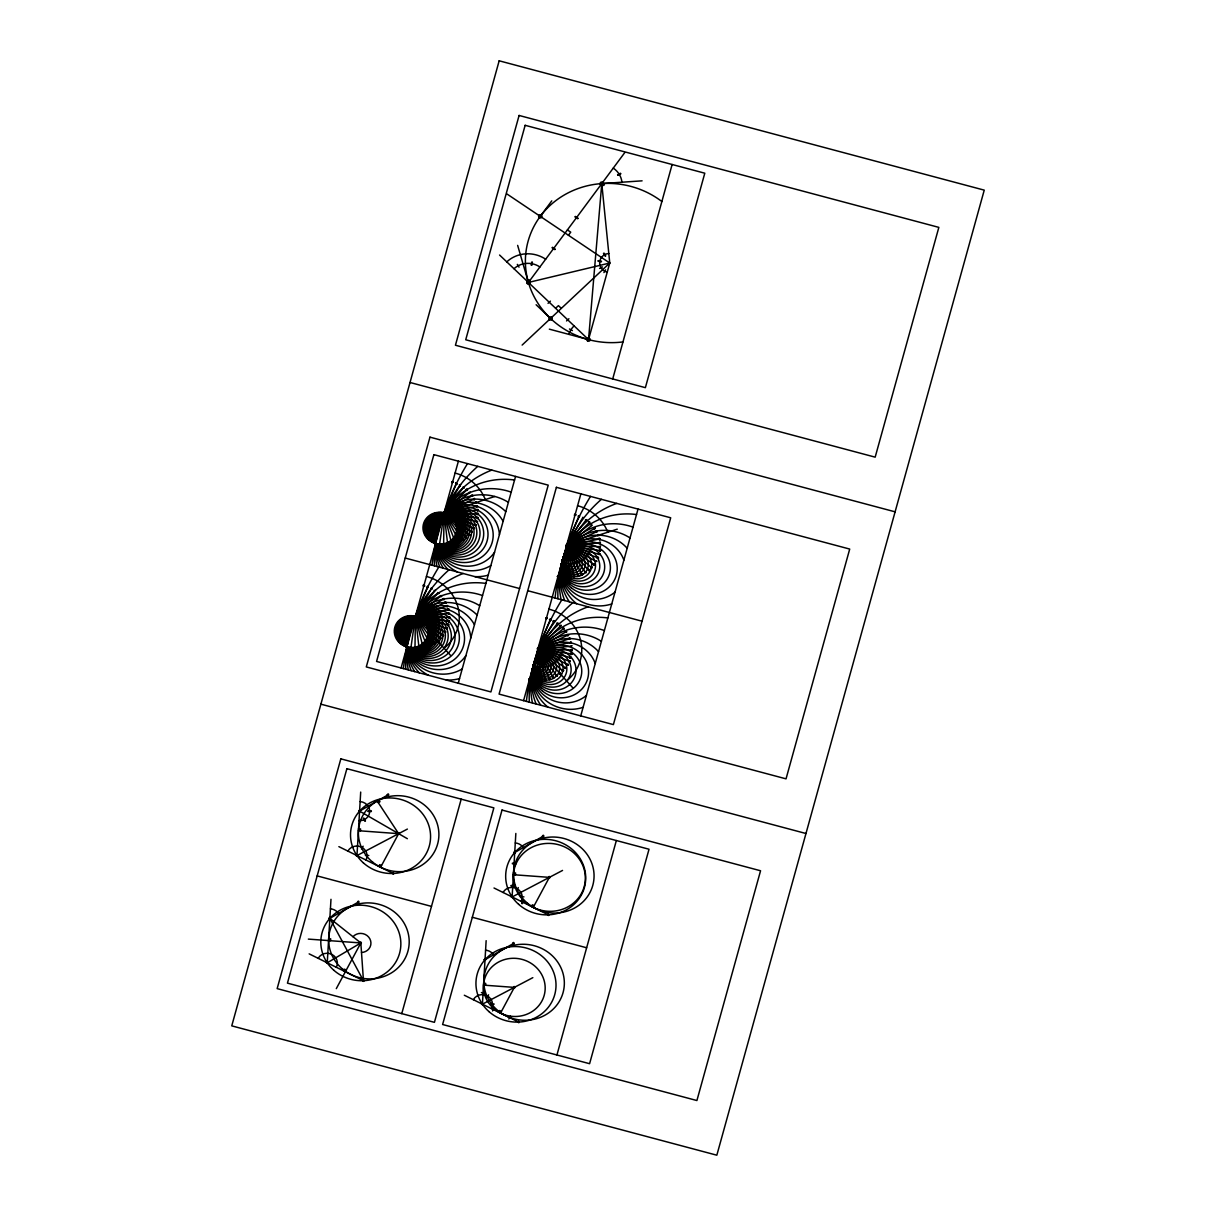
<?xml version="1.0" encoding="UTF-8"?>
<svg xmlns="http://www.w3.org/2000/svg" width="1216" height="1216" viewBox="0 0 1216 1216"><rect width="100%" height="100%" fill="white"/><g stroke="black" fill="none" stroke-linecap="round" stroke-linejoin="round"><path stroke-width="1.5" d="M414.565 616.345L416.206 616.056A20.55 19.304 10.7 0 1 442.472 639.175A20.55 19.304 10.7 0 1 408.622 648.599A20.55 19.304 10.7 0 1 416.222 616.041M419.034 648.645L418.395 647.839M423.654 647.14C424.293 649.648 420.493 645.818 423.867 647.231M424.566 585.778L424.156 585.063M427.105 586.918L427.941 586.31M434.203 643.75L433.413 642.899L434.614 642.413M436.24 543.552L436.179 544.069A19.76 18.574 10.7 0 0 468.905 535.42L469.878 534.827L468.829 534.219M436.939 641.242L437.213 640.087M442.746 599.123L443.901 598.485L443.794 599.853M444.509 632.381L444.722 631.347L445.74 631.879M444.722 512.787L444.874 512.711A20.55 19.304 10.7 0 1 471.124 535.785A20.55 19.304 10.7 0 1 437.274 545.209A20.55 19.304 10.7 0 1 444.874 512.635L444.722 512.392M444.828 602.574L446.181 602.954L445.907 601.996M447.473 628.52L447.412 628.353M448.658 614.126L448.385 613.214M448.491 610.371L448.856 609.444M449.829 617.394L449.525 618.123M451.881 482.25L453.386 482.129L452.291 481.475M458.569 541.819L458.842 540.953M460.438 485.959L459.359 484.85L459.739 485.731M468.373 534.934L468.616 534.326M468.966 492.404L469.726 493.24M471.398 495.733L472.69 496.28L472.659 495.414M472.264 531.97L472.051 532.365M476.307 525.206L476.049 524.917M478.177 517.834L478.329 517.651M478.466 513.912L478.45 513.821M538.582 648.979L537.518 649.648L537.518 648.402M542.366 680.504L541.394 681.462L541.029 680.261M545.543 680.747L544.89 680.033M548.796 679.151L549.358 678.467M550.939 619.567L550.848 619.917M553.63 678.346L552.368 677.601L553.645 676.978M558.722 576.034L558.904 576.171M559.299 673.603L560.439 672.874M560.637 673.512L560.774 673.725M562.202 670.943L563.662 670.609M562.826 629.204L563.829 627.973M562.628 628.854L563.464 628.034M564.604 667.782L564.999 668.618L564.741 667.478M566.002 577.995L565.698 576.673M566.595 631.818L566.489 632.381M566.793 577.418L566.747 576.84M567.416 635.497L567.72 634.554L568.814 635.026M566.762 544.935L567.249 546.014M570.152 661.276L569.696 660.759M571.322 654.527C574.043 652.597 569.878 656.062 571.049 653.311M570.866 577.311L570.927 577.706M571.003 654.436L570.79 653.524M570.775 646.274L572.067 645.696M573.542 576.718L574.423 576.11M581.187 574.256L582.282 574.94M582.327 573.8L582.479 574.803M586.446 520.706L585.428 519.764M585.96 572.067L585.945 572.979M588.27 569.559L588.878 570.882M592.055 567.112C593.089 569.058 589.532 566.884 591.599 566.854M590.946 568.054L590.885 567.279M593.894 528.474L594.685 527.759M595.247 528.428L594.138 529.051L595.217 528.246M597.284 557.931L597.983 557.247M414.99 648.113L415.401 616.284L427.774 586.918M443.627 544.707L444.053 512.878L456.426 483.512M537.472 680.778L537.898 648.934L550.27 619.582M566.124 577.372L566.55 545.543L578.922 516.177M330.98 899.308L327.256 962.814L360.833 942.947L329.855 918.354L358.431 902.014M330.585 940.728L330.691 938.828L328.67 938.676M360.696 792.072L356.972 855.578L407.39 829.069M360.453 830.862L360.559 828.947L358.538 828.81M486.142 940.667L482.418 1004.173L532.836 977.664M485.549 985.279L485.67 983.364L483.649 983.227M515.842 833.446L512.118 896.952L562.552 870.428M515.447 874.866L515.569 872.966L513.532 872.814M407.588 647.003L407.178 647.52M414.306 648.158L415.325 647.566M415.659 648.113L415.583 647.839M430.798 588.711L431.437 587.83L432.136 588.742M430.13 645.559C432.136 646.35 430.692 642.884 430.054 645.088M442.974 544.19C442.852 547.033 445.147 543.142 444.357 545.133M442.974 544.54L444.129 545.163M441.028 638.446L440.496 638.856M447.777 606.13L447.336 605.446M456.152 543.674L456.122 542.625M464.01 488.026L462.946 487.099M464.254 487.403L463.934 486.78M534.067 680.58L533.034 681.112M536.803 680.823L537.305 681.386M538.141 680.717L537.822 681.325M549.602 619.491L550.742 620.236M546.227 680.2L546.258 679.683M569.529 577.19L570.958 576.946M569.635 638.066L569.027 639.266L570.274 638.658M588.59 522.287L589.623 523.184L588.757 523.108M599.868 554.42L599.701 554.694M642.094 180.834L601.768 183.601L588.529 339.614L549.343 329.156M410.917 647.748L415.401 616.284L431.467 588.62M439.569 544.342L444.053 512.878L460.119 485.214M533.414 680.398L537.898 648.934L553.964 621.285M562.066 577.007L566.55 545.543L582.616 517.879M457.094 483.649L456.638 484.12M441.621 596.144L441.606 596.524M469.68 535.055L469.528 534.417M478.253 510.37L478.268 510.021M477.554 521.755L477.326 521.892M577.463 575.578L578.907 575.411L577.843 576.445M589.274 570.243L589.304 569.681M600.218 549.89L599.427 551.061M531.179 265.194L531.742 262.063M531.848 265.316L532.41 262.185M423.578 584.896L423.259 585.823M410.613 648.31L410.126 647.474L411.54 647.216M426.406 646.106L426.542 647.11L427.576 646.745M434.887 643.294L435.009 642.838M440.876 637.807L439.766 638.461M448.506 617.226L449.312 618.032M477.736 513.365L477.584 514.611M474.878 524.886L475.122 524.658M530.039 679.835L529.994 679.911M537.594 680.154L536.818 681.249M589.897 522.637L589.851 522.758M557.384 675.914L557.384 675.686M594.776 565.014L594.001 563.753L593.773 565.106M401.082 667.979L458.386 461.183M458.25 683.225L515.554 476.429M401.766 1013.627L461.198 799.155M601.768 183.601L609.763 263.021L588.529 339.614L499.578 255.026M523.579 700.644L580.883 493.848M612.712 378.951L672.129 164.494M580.731 715.89L638.035 509.078M556.928 1054.986L616.36 840.53M455.894 482.889L456.122 484.074M407.558 647.14L407.527 647.474A19.76 18.574 10.7 0 0 440.253 638.826A19.76 18.574 10.7 0 0 415.264 616.314L434.933 590.718M471.428 495.55L471.762 496.28M427.774 646.714L427.409 645.954M477.721 506.631L476.444 506.996M477.022 513.684L477.417 514.52M476.93 517.499L477.934 517.347M547.063 618.306L545.771 617.743L545.832 618.655M578.269 515.964L579.576 516.359M538.551 649.116L537.776 649.572M584.82 572.006L586.188 572.204M598.865 535.602L598.743 535.754M593.302 564.224L593.864 565.151M569.331 660.638L568.769 661.671M567.963 665.258L568.389 664.498M451.82 481.825L452.018 482.843M407.041 646.289L406.083 646.866L407.071 647.702M434.158 590.398L434.34 591.037M455.696 542.412L455.027 543.309M414.504 647.444L414.489 648.538M476.885 509.732L477.538 510.796M470.957 531.666L471.854 531.301M444.007 599.458L444.007 598.561M473.1 528.458L474.544 528.443M444.965 601.844L445.178 603.045M448.522 617.181L449.844 616.968M448.278 620.89L449.388 620.631L448.598 620.479M446.059 628.246L446.682 629.25M556.791 623.124L558.22 623.154M443.642 512.377L443.247 513.061L444.615 513.258M439.554 543.704L439.143 545.011L440.298 543.962M423.472 584.942L423.366 586.249L424.627 586.066M452.474 543.719L451.349 543.339L450.999 544.449M474.514 498.378C471.717 498.986 476.322 500.718 473.586 499.426M475.973 521.208L476.292 522.257M438.049 641.197L438.201 640.467M447.412 624.477L447.807 625.571M575.791 515.28L575.563 515.31M567.173 545.011C564.406 543.917 567.31 547.2 566.018 546.151M562.658 577.311L562.856 576.779M596.843 561.625L596.904 561.275M565.486 631.089L565.136 632.077M378.784 866.354L379.696 864.667L381.505 865.564M380.608 867.251L398.635 833.674L377.203 801.04M343.55 970.854L344.462 969.167L346.271 970.064M336.3 988.638L360.833 942.947L308.347 939.102M521.634 903.427L523.138 900.615M522.226 903.716L523.746 900.904M531.438 906.482L532.35 904.795L534.158 905.692M533.246 907.379L549.374 877.359L513.426 874.714M492.526 1010.952L494.03 1008.14M498.712 1012.229L499.609 1010.542L501.433 1011.438M500.521 1013.126L514.338 987.392L483.527 985.127M508.82 1019.008L510.325 1016.181M455.666 483.147L455.666 483.862M460.043 485.853L460.606 484.576M464.132 487.707L464.223 487.145M467.476 490.23L466.731 490.443M470.227 492.085L468.874 492.997M447.914 544.023L446.865 544.51L447.853 545.406M448.278 544.95C448.613 543.005 448.598 546.121 447.078 545.148M473.085 528.154L473.1 528.854M438.687 593.545L438.733 592.967M422.469 647.155L423.396 646.73M588.65 522.166L589.73 521.816M597.679 534.964L597.558 535.739M600.491 542.123C597.664 541.546 601.418 544.601 599.518 543.385M534.113 679.972L532.76 679.881L533.155 680.99M534.158 680.778L533.292 681.021M536.727 680.398L537.913 680.094M571.991 650.621L572.082 649.39M568.723 660.942L569.453 662.066M603.926 272.582L605.598 269.846M361.38 848.89L363.143 846.214M516.542 890.264L518.305 887.589M486.826 997.485L488.589 994.81M466.199 489.425L466.138 490.322M462.156 539.296L462.156 540.102M468.479 534.447L468.601 535.511L469.756 535.253M441.378 595.536L440.131 595.794L440.967 596.646M448.734 621.862L449.479 620.707M443.582 635.102L442.092 635.299L443.597 635.801M448.689 625.541L448.537 624.538M588.559 521.983L588.787 522.91M558.782 575.791L557.414 576.323M561.686 576.278L562.263 577.782M595.901 531.316L596.798 532.365M598.941 538.354L598.758 539.114M553.538 620.586L553.751 621.878M554.511 621.65L554.222 621.878M560.074 625.45L560.576 626.498L561.154 625.51M568.586 660.85L569.97 660.805M540.284 216.357L551.775 200.868M517.651 245.389L528.428 282.446L624.75 152.623M568.434 235.266L570.73 232.165L567.401 229.93M447.701 544.616L444.053 512.878L463.585 487.327M570.198 577.281L566.55 545.543L586.066 519.977M541.546 680.671L537.898 648.934L557.414 623.382M476.216 503.12L476.414 502.497M476.414 503.166L476.368 502.375M477.584 505.871L476.353 505.765L476.459 506.814M452.185 544.54L451.303 544.54M478.131 518.396L477.295 518.594M462.186 539.25L463.57 539.281M465.591 537.046L465.5 537.974L466.777 537.974M428.154 586.218L427.15 587.146M446.424 605.568L447.458 606.602M447.746 609.338L447.655 609.201M448.886 614.186L449.646 614.034M449.388 621.65L448.598 621.817M431.376 645.498L431.437 644.602M600.674 545.969L599.458 546.729M553.265 620.814L553.265 621.71M561.032 625.191L559.77 625.982M528.884 679.166L529.249 680.185M572.265 650.621L572.25 649.8M549.845 679.82L550.27 678.878M562.354 670.472L562.4 671.536M457.079 484.029L456.046 484.226M477.143 505.75L476.398 506.738M471.17 531.194L471.565 532.517M438.93 593.074L437.578 592.572L437.942 593.818M445.983 602.923L445.056 603.151M407.527 647.474L407.573 647.429A19.76 18.574 10.7 0 1 415.264 616.314L438.11 593.195M427.196 645.848L426.132 646.502M444.433 631.56L445.558 631.621M437.958 641.303L437.076 641.364L437.836 641.577M600.035 539.57L599.351 539.646M598.637 553.66L598.409 554.481M546.774 618.838L546.926 617.698M571.155 649.618L570.927 650.454M557.506 675.488L555.894 675.61L557.369 676.294M451.729 544.054L444.053 512.878L466.762 489.805M574.21 576.718L566.55 545.543L589.243 522.454M545.558 680.109L537.898 648.934L560.591 625.86M548.036 303.331L550.407 301.127M555.59 308.286L558.433 305.626L561.321 308.362M522.135 345.07L609.763 263.021L506.935 193.967M566.55 320.948L568.921 318.729M443.445 512.316L444.357 512.316M477.189 513.441L478.344 513.395M449.418 613.107L448.537 613.046M445.664 632.67L445.238 632.852M434.705 643.781L433.793 643.796M563.601 629.295L564.102 628.581M455.635 543.035L444.053 512.878L469.604 492.617M419.049 648.022L415.401 616.284L440.952 596.007M578.117 575.7L566.55 545.543L592.101 525.282M549.465 679.106L537.898 648.934L563.449 628.672M436.103 544.145L435.541 544.16M448.78 616.877L448.567 617.713M586.598 520.615L586.766 519.551M591.675 524.765L591.295 525.51M561.488 576.414L562.081 577.646M597.193 558.22L598.485 558.296L598.074 557.262M598.166 558.661L598.515 557.536M581.324 573.618L581.218 574.438M584.805 571.778L586.036 571.9M588.042 569.514L589.046 569.438M537.335 648.341L538.338 648.265M571.079 649.466L571.262 649.526M473.222 528.033L474.118 527.972M407.39 647.581L406.342 647.49M529.994 679.014L528.93 678.908L529.902 679.151M459.359 541.591L444.053 512.878L472.082 495.718M423.077 647.459L415.401 616.284L443.43 599.123M581.856 574.256L566.55 545.543L594.563 528.382M553.204 677.646L537.898 648.934L565.911 631.788M476.429 521.01L477.538 521.421M439.098 543.674L440.01 543.674M431.148 645.681L430.403 645.544M573.739 576.05L574.834 576.186M553.584 620.753L554.618 620.798M388.147 794.778L359.571 811.118L407.36 838.706M378.267 802.682L379.985 801.709L378.906 800.067M514.733 852.492L543.294 836.152M485.017 959.728L513.593 943.388M617.606 174.785L620.51 173.234M617.941 175.347L620.859 173.797M599.579 268.447L602.482 266.897M467.05 490.382L466.488 490.382M471.641 495.034L472.659 495.155M477.189 509.458L477.994 509.458M431.771 589.198L430.738 589M435.313 590.018L435.586 590.246M596.372 531.149L597.208 531.438M599.792 539.737L600.248 538.901M550.559 620.16L549.693 620.145M563.874 629.371L563.175 629.25M569.179 638.005L570.334 638.324M529.842 680.276L528.93 680.215M533.155 679.805L533.794 679.698M462.886 539.722L444.053 512.878L474.134 499.077M585.367 572.371L566.55 545.543L596.63 531.742M426.983 646.441L415.401 616.284L445.482 602.482M556.715 675.777L537.898 648.934L567.978 635.147M455.255 542.321L455.848 542.442M423.274 648.067L423.882 647.277M568.237 635.74L567.674 635.71M571.14 653.281L571.14 653.114M570.304 657.05L571.034 657.202M549.1 678.376L549.936 678.65M476.991 510.69L477.782 510.781M471.276 531.149L472.325 531.498M443.369 543.947L444.068 544.038M447.382 543.871L448.096 544.099M462.992 540.345L463.083 540.497M579.181 516.937L578.33 516.481M599.686 549.754L600.674 550.529L599.625 551.198M600.263 551.258L600.582 550.179M595.916 560.591L596.539 560.774M593.758 563.798L594.639 564.194M426.664 645.696L427.698 646.061M571.034 643.173L570.076 642.854L570.836 643.051M567.416 664.103L568.282 664.301M567.796 665.334L567.416 665.35M560.166 674.12L559.238 673.907M466.123 537.457L444.053 512.878L494.79 496.508M588.605 570.106L566.55 545.543L617.272 529.158M430.707 644.982L415.401 616.284L447.108 606.039M573.192 688.256L537.898 648.934L569.605 638.704M475.502 501.889L476.186 502.162M475.973 503.424L475.304 503.105M475.35 524.598L476.034 524.658M596.463 531.118L597.33 531.301M423.639 584.881L424.475 585.078M581.795 573.618L582.631 573.967M570.365 577.904L569.985 577.874M418.988 647.383L419.9 647.946M419.262 648.797L418.365 648.447M550.392 618.959L549.434 619.704M565.653 631.028L566.702 631.499M527.881 280.607L529.842 280.136L530.374 281.99M528.428 282.446L609.763 263.021M469.042 534.827L444.053 512.878L476.93 506.358M591.478 567.598A14.987 14.075 10.7 0 0 571.778 551.319A14.987 14.075 10.7 0 0 567.066 575.244A14.987 14.075 10.7 0 0 591.478 567.598L566.55 545.543L599.412 539.022M434.234 643.112L415.401 616.284L448.278 609.748M562.871 670.898L537.898 648.934L570.775 642.413M466.549 489.03L467.415 489.318M466.154 536.818L466.503 536.94M459.162 540.816L460.18 541.409M599.214 538.232L600.111 538.582M599.017 553.478L599.99 553.964M427.971 587.693L427.196 587.48M558.205 576.962L557.308 576.521M415.127 648.903L415.051 648.751M423.274 648.234L422.226 647.52M545.71 680.899L544.981 680.686M451.577 543.263L452.276 543.704M598.105 534.523L599.017 534.964M415.264 615.494L416.024 615.752M446.667 627.836L447.427 628.094M554.04 622.075L553.341 621.802M418.912 647.231L419.702 647.87M570.836 641.79L571.414 642.23M570.532 658.282L570.182 658.16M562.734 670.107L563.54 670.411M471.595 531.894L444.053 512.878L477.614 510.158M594.077 564.543L566.55 545.543L600.096 542.822M450.71 655.591L415.401 616.284L448.962 613.563M565.425 667.949L537.898 648.934L571.459 646.228M601.966 185.501L603.987 185.364L603.79 183.449M447.199 606.845L446.378 606.434M569.574 639.342L568.906 639.145M565.364 667.31L566.154 667.554M365.408 855.517L368.782 855.486M520.554 896.891L523.929 896.861M490.854 1004.112L494.213 1004.097M368.007 810.874L371.382 810.89M368.022 811.513L371.397 811.528M582.783 517.271L583.102 517.454M475.334 525.844L475.076 525.738M473.738 528.671L444.053 512.878L477.812 514.003M596.235 561.336L566.55 545.543L600.294 546.668M440.39 638.233L415.401 616.284L449.16 617.409M567.583 664.726L537.898 648.934L571.642 650.058M358.431 830.71L398.635 833.674M512.407 863.162L515.782 863.421M512.377 863.801L515.751 864.044M511.115 885.4L514.474 885.643M511.07 886.023L514.444 886.282M481.399 992.621L484.774 992.864M475.486 524.582L476.277 525.038M562.278 576.399L562.552 576.369M475.456 525.221L444.053 512.878L477.508 517.834M597.953 557.886L566.55 545.543L600.005 550.498M442.943 635.284L415.401 616.284L448.856 621.239M569.301 661.276L537.898 648.934L571.353 653.889M600.172 547.291L599.914 547.367M557.293 624.006L556.67 623.717M598.166 260.604L601.494 261.197M598.059 261.227L601.388 261.82M447.898 625.602L447.534 625.602M410.035 382.493L895.098 511.83M444.053 512.878L476.718 521.588M566.55 545.543L599.214 554.253M405.232 558.053L519.566 588.529M527.729 590.702L642.048 621.194M445.086 632.062L415.401 616.284L448.066 624.994M537.898 648.934L570.562 657.643M320.902 704.17L805.965 833.507M317.163 875.9L431.482 906.391M472.31 917.274L586.644 947.766M448.461 624.294L447.594 624.325L448.734 624.507M415.401 616.284L446.804 628.626M542.002 680.215L541.287 679.911L542.169 680.154M494.015 887.999L548.34 914.842M338.869 846.64L393.178 873.468M464.314 995.235L518.624 1022.063M309.153 953.861L363.462 980.704L360.833 942.947M436.103 543.126L436.179 544.069A19.76 18.574 10.7 0 1 443.916 512.924A19.76 18.574 10.7 0 1 468.905 535.42L468.464 535.405M448.704 609.079L447.853 609.064L448.902 609.231M569.453 328.989L572.386 330.615M595.141 527.82L593.91 528.519M575.35 216.402L578.117 218.272M574.955 216.919L577.737 218.789M552.459 247.258L555.241 249.128M552.079 247.775L554.861 249.645M411.342 647.262L411.738 647.566M536.119 304.745L550.544 318.455M569.985 657.962L569.878 657.172L570.076 658.069M604.063 253.126L605.781 255.907M603.486 253.43L605.188 256.211M517.317 264.374L519.019 267.155M575.639 514.642L574.727 514.155L575.822 514.626M574.393 515.052L574.256 515.189M434.811 543.856L435.191 542.99L434.963 543.78M363.858 818.079L365.454 820.922M363.265 818.368L364.861 821.21M329.855 918.354L363.462 980.704M622.972 341.924A84.542 79.45 10.7 0 1 528.094 241.239A84.542 79.45 10.7 0 1 661.869 201.522M506.783 261.881A30.43 28.606 10.7 0 1 545.665 259.221M613.259 168.112A20.292 19.061 10.7 0 1 621.938 182.218M568.936 334.385A20.292 19.061 10.7 0 1 574.104 325.888M514.003 268.736A20.292 19.061 10.7 0 1 539.919 266.973M607.21 272.202A10.138 9.53 10.7 0 1 608.806 253.49M548.933 609.11A43.958 41.314 10.7 0 1 580.625 640.452A43.958 41.314 10.7 0 1 566.58 680.884M577.585 505.719A43.958 41.314 10.7 0 1 607.772 532.228M455.088 473.054A43.958 41.314 10.7 0 1 485.275 499.578M426.451 576.46A43.958 41.314 10.7 0 1 458.143 607.802A43.958 41.314 10.7 0 1 444.083 648.219M555.028 597.983A279.543 262.686 10.7 0 1 590.505 496.402M557.946 598.758A139.262 130.857 10.7 0 1 601.418 499.32M561.108 599.61A92.264 86.701 10.7 0 1 616.74 503.409M564.771 600.582A68.598 64.463 10.7 0 1 636.53 514.535M569.392 601.814A54.264 50.996 10.7 0 1 572.219 542.26A54.264 50.996 10.7 0 1 633.034 527.151M576.582 603.729A44.582 41.891 10.7 0 1 569.833 546.318A44.582 41.891 10.7 0 1 630.04 537.943M611.754 603.942A37.574 35.31 10.7 0 1 565.227 585.96A37.574 35.31 10.7 0 1 577.782 540.664A37.574 35.31 10.7 0 1 627.182 548.264M615.038 592.07A32.224 30.278 10.7 0 1 566.884 585.717A32.224 30.278 10.7 0 1 579.09 541.698A32.224 30.278 10.7 0 1 623.899 560.135M432.03 565.197A280.045 263.158 10.7 0 1 467.506 463.615M434.416 565.835A140.281 131.814 10.7 0 1 477.766 466.351M436.97 566.504A93.799 88.145 10.7 0 1 491.796 470.09M439.842 567.279A70.65 66.394 10.7 0 1 514.55 480.001M443.293 568.191A56.833 53.413 10.7 0 1 448.506 507.148A56.833 53.413 10.7 0 1 511.191 492.146M447.959 569.438A47.682 44.81 10.7 0 1 446.318 510.158A47.682 44.81 10.7 0 1 508.379 502.314M488.178 575.214A41.207 38.714 10.7 0 1 474.909 576.627M457.14 571.885A41.207 38.714 10.7 0 1 443.202 513.912A41.207 38.714 10.7 0 1 505.78 511.662M490.838 565.577A36.389 34.185 10.7 0 1 439.934 553.675A36.389 34.185 10.7 0 1 453.051 506.297A36.389 34.185 10.7 0 1 503.105 521.314M494.547 552.231A32.68 30.719 10.7 0 1 441.727 554.511A32.68 30.719 10.7 0 1 455.042 506.449A32.68 30.719 10.7 0 1 499.411 534.645M465.895 655.637A32.68 30.719 10.7 0 1 413.075 657.917A32.68 30.719 10.7 0 1 426.39 609.854A32.68 30.719 10.7 0 1 470.759 638.05M462.202 668.967A36.389 34.185 10.7 0 1 411.282 657.066A36.389 34.185 10.7 0 1 424.399 609.687A36.389 34.185 10.7 0 1 474.453 624.705M459.526 678.619A41.207 38.714 10.7 0 1 446.257 680.033M428.488 675.29A41.207 38.714 10.7 0 1 414.55 617.302A41.207 38.714 10.7 0 1 477.128 615.068M419.307 672.843A47.682 44.81 10.7 0 1 417.666 613.563A47.682 44.81 10.7 0 1 479.727 605.72M414.641 671.597A56.833 53.413 10.7 0 1 419.854 610.538A56.833 53.413 10.7 0 1 482.539 595.551M411.19 670.67A70.65 66.394 10.7 0 1 485.898 583.406M408.318 669.91A93.799 88.145 10.7 0 1 463.144 573.496M405.764 669.226A140.281 131.814 10.7 0 1 449.114 569.757M403.378 668.587A280.045 263.158 10.7 0 1 438.854 567.006M586.386 695.476A32.224 30.278 10.7 0 1 538.232 689.107A32.224 30.278 10.7 0 1 550.438 645.103A32.224 30.278 10.7 0 1 595.247 663.526M583.102 707.347A37.574 35.31 10.7 0 1 536.575 689.35A37.574 35.31 10.7 0 1 549.13 644.07A37.574 35.31 10.7 0 1 598.53 651.654M547.93 707.134A44.582 41.891 10.7 0 1 541.181 649.724A44.582 41.891 10.7 0 1 601.388 641.334M540.74 705.219A54.264 50.996 10.7 0 1 543.567 645.65A54.264 50.996 10.7 0 1 604.382 630.542M536.119 703.988A68.598 64.463 10.7 0 1 607.878 617.941M532.456 703.015A92.264 86.701 10.7 0 1 588.088 606.799M529.294 702.164A139.262 130.857 10.7 0 1 572.782 602.726M526.376 701.389A279.543 262.686 10.7 0 1 561.853 599.807M485.579 950.198A10.138 9.53 10.7 0 1 493.59 954.818M473.358 999.704A10.138 9.53 10.7 0 1 486.947 995.737A10.138 9.53 10.7 0 1 491.462 1008.657M503.074 892.483A10.138 9.53 10.7 0 1 516.663 888.501A10.138 9.53 10.7 0 1 521.178 901.421M515.295 842.962A10.138 9.53 10.7 0 1 523.306 847.598M352.99 936.73A10.138 9.53 10.7 0 1 369.831 938.782A10.138 9.53 10.7 0 1 361.502 952.493M330.418 908.823A10.138 9.53 10.7 0 1 338.428 913.444M318.197 958.345A10.138 9.53 10.7 0 1 331.786 954.362A10.138 9.53 10.7 0 1 336.315 967.282M347.913 851.109A10.138 9.53 10.7 0 1 361.502 847.142A10.138 9.53 10.7 0 1 366.016 860.046M360.134 801.602A10.138 9.53 10.7 0 1 369.679 811.862A10.138 9.53 10.7 0 1 359.009 820.648M326.42 962.753C328.654 965.276 327.879 960.123 326.42 962.646M329.019 918.308C331.421 920.755 330.235 915.557 329.034 918.186M356.121 855.532C358.416 858.116 357.413 852.659 356.121 855.532M357.595 901.968C359.784 904.522 359.039 899.293 357.595 901.846M358.735 811.072C361.015 813.626 360.088 808.29 358.735 811.011M359.982 942.902C362.368 945.425 361.228 940.044 359.982 942.902M362.626 980.643C364.8 983.212 364.177 977.983 362.642 980.537M387.296 794.732C389.47 797.346 388.846 791.905 387.311 794.671M392.342 873.422C394.562 876.006 393.771 870.641 392.342 873.362M397.799 833.614C400.155 836.122 399.106 830.817 397.799 833.568M481.566 1004.127C483.892 1006.666 482.965 1001.33 481.582 1004.066M484.181 959.667C486.339 962.297 485.746 956.855 484.181 959.622M511.282 896.906C513.669 899.445 512.468 894.049 511.282 896.906M512.742 943.327C514.991 945.881 514.186 940.53 512.742 943.282M513.882 852.446C516.298 854.939 515.113 849.589 513.882 852.446M513.486 987.346C515.888 989.854 514.718 984.504 513.486 987.346M517.788 1022.018C520.007 1024.571 519.308 1019.251 517.788 1021.957M533.626 664.468C536.378 667.554 535.298 661.185 533.626 664.392M542.458 836.106C544.753 838.675 543.841 833.218 542.458 836.106M547.489 914.782C549.89 917.305 548.735 911.954 547.489 914.782M548.522 877.314C550.848 879.867 549.814 874.502 548.522 877.253M562.278 561.062C564.619 564.33 564.406 557.81 562.278 561.002M499.168 60.8L231.754 1025.863L716.832 1155.2L984.246 190.137L499.168 60.8M340.83 758.845L277.157 988.623L696.905 1100.541L760.562 870.762L340.83 758.845M429.962 437.152L366.29 666.93L786.038 778.848L849.71 549.07L429.962 437.152M519.095 115.459L455.438 345.238L875.17 457.155L938.843 227.377L519.095 115.459M346.879 768.679L287.447 983.136L434.431 1022.337L493.863 807.865L346.879 768.679M433.884 454.647L376.58 661.443L490.914 691.934L548.218 485.138L433.884 454.647M525.145 125.309L465.728 339.766L645.377 387.661L704.794 173.204L525.145 125.309M556.381 487.312L499.077 694.108L613.396 724.599L670.7 517.788L556.381 487.312M502.026 810.054L442.609 1024.51L589.593 1063.696L649.025 849.239L502.026 810.054M456.122 482.934L456.213 482.904M571.201 587.708A27.968 26.281 10.7 0 0 616.77 573.435A27.968 26.281 10.7 0 0 580.002 543.035A27.968 26.281 10.7 0 0 571.201 587.708M570.091 584.379A24.502 23.013 10.7 0 0 610.006 571.885A24.502 23.013 10.7 0 0 577.798 545.254A24.502 23.013 10.7 0 0 570.091 584.379M569.164 581.582A21.584 20.277 10.7 0 0 604.337 570.562A21.584 20.277 10.7 0 0 575.958 547.109A21.584 20.277 10.7 0 0 569.164 581.582M568.374 579.181A19.091 17.936 10.7 0 0 599.473 569.438A19.091 17.936 10.7 0 0 574.378 548.705A19.091 17.936 10.7 0 0 568.374 579.181M567.69 577.083A16.902 15.884 10.7 0 0 595.232 568.465A16.902 15.884 10.7 0 0 572.994 550.088A16.902 15.884 10.7 0 0 567.69 577.083M566.519 573.572A13.254 12.449 10.7 0 0 588.103 566.823A13.254 12.449 10.7 0 0 570.684 552.414A13.254 12.449 10.7 0 0 566.519 573.572M566.018 572.067A11.674 10.974 10.7 0 0 585.033 566.109A11.674 10.974 10.7 0 0 569.681 553.432A11.674 10.974 10.7 0 0 566.018 572.067M565.562 570.669A10.214 9.606 10.7 0 0 582.206 565.455A10.214 9.606 10.7 0 0 568.769 554.344A10.214 9.606 10.7 0 0 565.562 570.669M565.136 569.377A8.877 8.345 10.7 0 0 579.591 564.847A8.877 8.345 10.7 0 0 567.918 555.21A8.877 8.345 10.7 0 0 565.136 569.377M564.726 568.161A7.615 7.144 10.7 0 0 577.129 564.285A7.615 7.144 10.7 0 0 567.112 556.016A7.615 7.144 10.7 0 0 564.726 568.161M564.346 567.021A6.414 6.019 10.7 0 0 574.788 563.738A6.414 6.019 10.7 0 0 566.367 556.776A6.414 6.019 10.7 0 0 564.346 567.021M563.981 565.911A5.274 4.955 10.7 0 0 572.569 563.236A5.274 4.955 10.7 0 0 565.638 557.506A5.274 4.955 10.7 0 0 563.981 565.911M563.631 564.862A4.165 3.922 10.7 0 0 570.426 562.734A4.165 3.922 10.7 0 0 564.938 558.205A4.165 3.922 10.7 0 0 563.631 564.862M563.297 563.829A3.101 2.918 10.7 0 0 568.343 562.248A3.101 2.918 10.7 0 0 564.27 558.889A3.101 2.918 10.7 0 0 563.297 563.829M562.962 562.826A2.052 1.93 10.7 0 0 566.306 561.777A2.052 1.93 10.7 0 0 563.601 559.558A2.052 1.93 10.7 0 0 562.962 562.826M428.868 540.071A16.902 15.884 10.7 0 0 456.41 531.453A16.902 15.884 10.7 0 0 434.173 513.076A16.902 15.884 10.7 0 0 428.868 540.071M429.066 539.691A16.933 15.914 10.7 0 0 457.216 532.654A16.933 15.914 10.7 0 0 436.118 513.03A16.933 15.914 10.7 0 0 429.066 539.691M443.338 554.678A29.762 27.968 10.7 0 0 492.465 541.287A29.762 27.968 10.7 0 0 454.632 507.558A29.762 27.968 10.7 0 0 443.338 554.678M441.894 552.14A27.421 25.764 10.7 0 0 487.282 540.269A27.421 25.764 10.7 0 0 452.808 508.866A27.421 25.764 10.7 0 0 441.894 552.14M440.587 550.027A25.506 23.955 10.7 0 0 482.95 539.433A25.506 23.955 10.7 0 0 451.212 509.884A25.506 23.955 10.7 0 0 440.587 550.027M440.648 549.343A23.91 22.466 10.7 0 0 479.621 537.153A23.91 22.466 10.7 0 0 448.172 511.161A23.91 22.466 10.7 0 0 440.648 549.343M439.462 547.762A22.587 21.234 10.7 0 0 476.414 536.636A22.587 21.234 10.7 0 0 446.986 511.769A22.587 21.234 10.7 0 0 439.462 547.762M438.338 546.394A21.478 20.186 10.7 0 0 473.602 536.18A21.478 20.186 10.7 0 0 445.892 512.255A21.478 20.186 10.7 0 0 438.338 546.394M435.237 543.218A19.091 17.951 10.7 0 0 466.914 535.116A19.091 17.951 10.7 0 0 443.019 513.122A19.091 17.951 10.7 0 0 435.237 543.218A18.544 17.419 10.7 0 0 465.378 533.626A18.544 17.419 10.7 0 0 440.891 513.608A18.544 17.419 10.7 0 0 435.237 543.248M434.218 542.488A18.088 16.994 10.7 0 0 463.737 533.414A18.088 16.994 10.7 0 0 440.07 513.638A18.088 16.994 10.7 0 0 434.218 542.488M433.215 541.804A17.708 16.644 10.7 0 0 462.232 533.231A17.708 16.644 10.7 0 0 439.28 513.623A17.708 16.644 10.7 0 0 433.215 541.804M432.197 541.196A17.419 16.37 10.7 0 0 460.834 533.064A17.419 16.37 10.7 0 0 438.49 513.562A17.419 16.37 10.7 0 0 432.197 541.196M431.178 540.649A17.191 16.158 10.7 0 0 459.542 532.912A17.191 16.158 10.7 0 0 437.699 513.441A17.191 16.158 10.7 0 0 431.178 540.649M430.145 540.147A17.039 16.006 10.7 0 0 458.341 532.775A17.039 16.006 10.7 0 0 436.909 513.258A17.039 16.006 10.7 0 0 430.145 540.147M401.493 643.553A17.039 16.006 10.7 0 0 429.689 636.181A17.039 16.006 10.7 0 0 408.272 616.664A17.039 16.006 10.7 0 0 401.493 643.553M402.526 644.054A17.191 16.158 10.7 0 0 430.89 636.302A17.191 16.158 10.7 0 0 409.047 616.831A17.191 16.158 10.7 0 0 402.526 644.054M403.545 644.602A17.419 16.37 10.7 0 0 432.182 636.454A17.419 16.37 10.7 0 0 409.838 616.953A17.419 16.37 10.7 0 0 403.545 644.602M404.563 645.21A17.708 16.644 10.7 0 0 433.58 636.637A17.708 16.644 10.7 0 0 410.628 617.029A17.708 16.644 10.7 0 0 404.563 645.21M405.566 645.894A18.088 16.994 10.7 0 0 435.085 636.819A18.088 16.994 10.7 0 0 411.418 617.044A18.088 16.994 10.7 0 0 405.566 645.894M406.585 646.654A18.544 17.419 10.7 0 0 436.726 637.032A18.544 17.419 10.7 0 0 412.239 616.998A18.544 17.419 10.7 0 0 406.585 646.654A19.091 17.951 10.7 0 0 438.262 638.522A19.091 17.951 10.7 0 0 414.367 616.512A19.091 17.951 10.7 0 0 406.585 646.623M409.686 649.8A21.478 20.186 10.7 0 0 444.95 639.57A21.478 20.186 10.7 0 0 417.24 615.661A21.478 20.186 10.7 0 0 409.686 649.8M410.81 651.168A22.587 21.234 10.7 0 0 447.762 640.026A22.587 21.234 10.7 0 0 418.334 615.174A22.587 21.234 10.7 0 0 410.81 651.168M412.011 652.749A23.91 22.466 10.7 0 0 450.969 640.558A23.91 22.466 10.7 0 0 419.52 614.566A23.91 22.466 10.7 0 0 412.011 652.749M411.935 653.433A25.506 23.955 10.7 0 0 454.298 642.823A25.506 23.955 10.7 0 0 422.56 613.29A25.506 23.955 10.7 0 0 411.935 653.433M413.242 655.546A27.421 25.764 10.7 0 0 458.645 643.674A27.421 25.764 10.7 0 0 424.156 612.256A27.421 25.764 10.7 0 0 413.242 655.546M414.686 658.084A29.762 27.968 10.7 0 0 463.813 644.678A29.762 27.968 10.7 0 0 425.98 610.964A29.762 27.968 10.7 0 0 414.686 658.084M400.414 643.097A16.933 15.914 10.7 0 0 428.564 636.059A16.933 15.914 10.7 0 0 407.482 616.436A16.933 15.914 10.7 0 0 400.414 643.097M400.216 643.477A16.902 15.884 10.7 0 0 427.758 634.843A16.902 15.884 10.7 0 0 405.521 616.466A16.902 15.884 10.7 0 0 400.216 643.477M534.31 666.231A2.052 1.93 10.7 0 0 537.654 665.182A2.052 1.93 10.7 0 0 534.949 662.948A2.052 1.93 10.7 0 0 534.31 666.231M534.645 667.234A3.101 2.918 10.7 0 0 539.691 665.654A3.101 2.918 10.7 0 0 535.618 662.279A3.101 2.918 10.7 0 0 534.645 667.234M534.979 668.253A4.165 3.922 10.7 0 0 541.774 666.14A4.165 3.922 10.7 0 0 536.286 661.61A4.165 3.922 10.7 0 0 534.979 668.253M535.329 669.317A5.274 4.955 10.7 0 0 543.917 666.626A5.274 4.955 10.7 0 0 536.986 660.896A5.274 4.955 10.7 0 0 535.329 669.317M535.694 670.411A6.414 6.019 10.7 0 0 546.136 667.143A6.414 6.019 10.7 0 0 537.715 660.182A6.414 6.019 10.7 0 0 535.694 670.411M536.074 671.566A7.615 7.144 10.7 0 0 548.477 667.675A7.615 7.144 10.7 0 0 538.475 659.406A7.615 7.144 10.7 0 0 536.074 671.566M536.484 672.782A8.877 8.345 10.7 0 0 550.939 668.253A8.877 8.345 10.7 0 0 539.266 658.601A8.877 8.345 10.7 0 0 536.484 672.782M536.91 674.074A10.214 9.606 10.7 0 0 553.554 668.861A10.214 9.606 10.7 0 0 540.117 657.75A10.214 9.606 10.7 0 0 536.91 674.074M537.366 675.458A11.674 10.974 10.7 0 0 556.381 669.514A11.674 10.974 10.7 0 0 541.044 656.822A11.674 10.974 10.7 0 0 537.366 675.458M537.867 676.978A13.254 12.449 10.7 0 0 559.451 670.214A13.254 12.449 10.7 0 0 542.032 655.819A13.254 12.449 10.7 0 0 537.867 676.978M538.414 678.634A14.987 14.075 10.7 0 0 562.826 671.004A14.987 14.075 10.7 0 0 543.126 654.71A14.987 14.075 10.7 0 0 538.414 678.634M539.038 680.489A16.902 15.884 10.7 0 0 566.58 671.87A16.902 15.884 10.7 0 0 544.342 653.494A16.902 15.884 10.7 0 0 539.038 680.489M539.722 682.586A19.091 17.936 10.7 0 0 570.821 672.843A19.091 17.936 10.7 0 0 545.726 652.095A19.091 17.936 10.7 0 0 539.722 682.586M540.527 684.973A21.584 20.277 10.7 0 0 575.685 673.968A21.584 20.277 10.7 0 0 547.306 650.514A21.584 20.277 10.7 0 0 540.527 684.973M541.454 687.77A24.502 23.013 10.7 0 0 581.354 675.275A24.502 23.013 10.7 0 0 549.146 648.66A24.502 23.013 10.7 0 0 541.454 687.77M542.549 691.114A27.968 26.281 10.7 0 0 588.118 676.841A27.968 26.281 10.7 0 0 551.35 646.441A27.968 26.281 10.7 0 0 542.549 691.114M498.058 1010.709A40.356 37.924 10.7 0 0 563.707 989.87A40.356 37.924 10.7 0 0 510.462 946.215A40.356 37.924 10.7 0 0 498.058 1010.709M527.774 903.488A40.356 37.924 10.7 0 0 593.423 882.649A40.356 37.924 10.7 0 0 540.178 838.979A40.356 37.924 10.7 0 0 527.774 903.488M488.893 1011.56A40.113 37.696 10.7 0 0 555.058 993.381A40.113 37.696 10.7 0 0 504.002 948.024A40.113 37.696 10.7 0 0 488.893 1011.56M518.609 904.324A40.113 37.696 10.7 0 0 584.759 886.16A40.113 37.696 10.7 0 0 533.718 840.803A40.113 37.696 10.7 0 0 518.609 904.324M494.41 1009.189A30.917 29.047 10.7 0 0 544.692 993.214A30.917 29.047 10.7 0 0 503.91 959.774A30.917 29.047 10.7 0 0 494.41 1009.189M526.118 902.789A36.07 33.896 10.7 0 0 584.79 884.154A36.07 33.896 10.7 0 0 537.198 845.135A36.07 33.896 10.7 0 0 526.118 902.789M333.746 970.186A40.113 37.696 10.7 0 0 399.897 952.022A40.113 37.696 10.7 0 0 348.84 906.665A40.113 37.696 10.7 0 0 333.746 970.186M342.912 969.35A40.356 37.924 10.7 0 0 408.561 948.495A40.356 37.924 10.7 0 0 355.315 904.841A40.356 37.924 10.7 0 0 342.912 969.35M363.447 862.95A40.113 37.696 10.7 0 0 429.613 844.786A40.113 37.696 10.7 0 0 378.556 799.429A40.113 37.696 10.7 0 0 363.447 862.95M372.628 862.114A40.356 37.924 10.7 0 0 438.262 841.274A40.356 37.924 10.7 0 0 385.016 797.62A40.356 37.924 10.7 0 0 372.628 862.114M587.434 340.799A1.687 1.596 10.7 0 0 590.201 339.933A1.687 1.596 10.7 0 0 587.966 338.094A1.687 1.596 10.7 0 0 587.434 340.799M549.45 319.641A1.687 1.596 10.7 0 0 552.201 318.79A1.687 1.596 10.7 0 0 549.982 316.95A1.687 1.596 10.7 0 0 549.45 319.641M527.334 283.647A1.687 1.596 10.7 0 0 530.085 282.781A1.687 1.596 10.7 0 0 527.866 280.942A1.687 1.596 10.7 0 0 527.334 283.647M539.19 217.542A1.687 1.596 10.7 0 0 541.941 216.676A1.687 1.596 10.7 0 0 539.722 214.852A1.687 1.596 10.7 0 0 539.19 217.542M600.674 184.786A1.687 1.596 10.7 0 0 603.425 183.92A1.687 1.596 10.7 0 0 601.206 182.081A1.687 1.596 10.7 0 0 600.674 184.786"/></g></svg>
